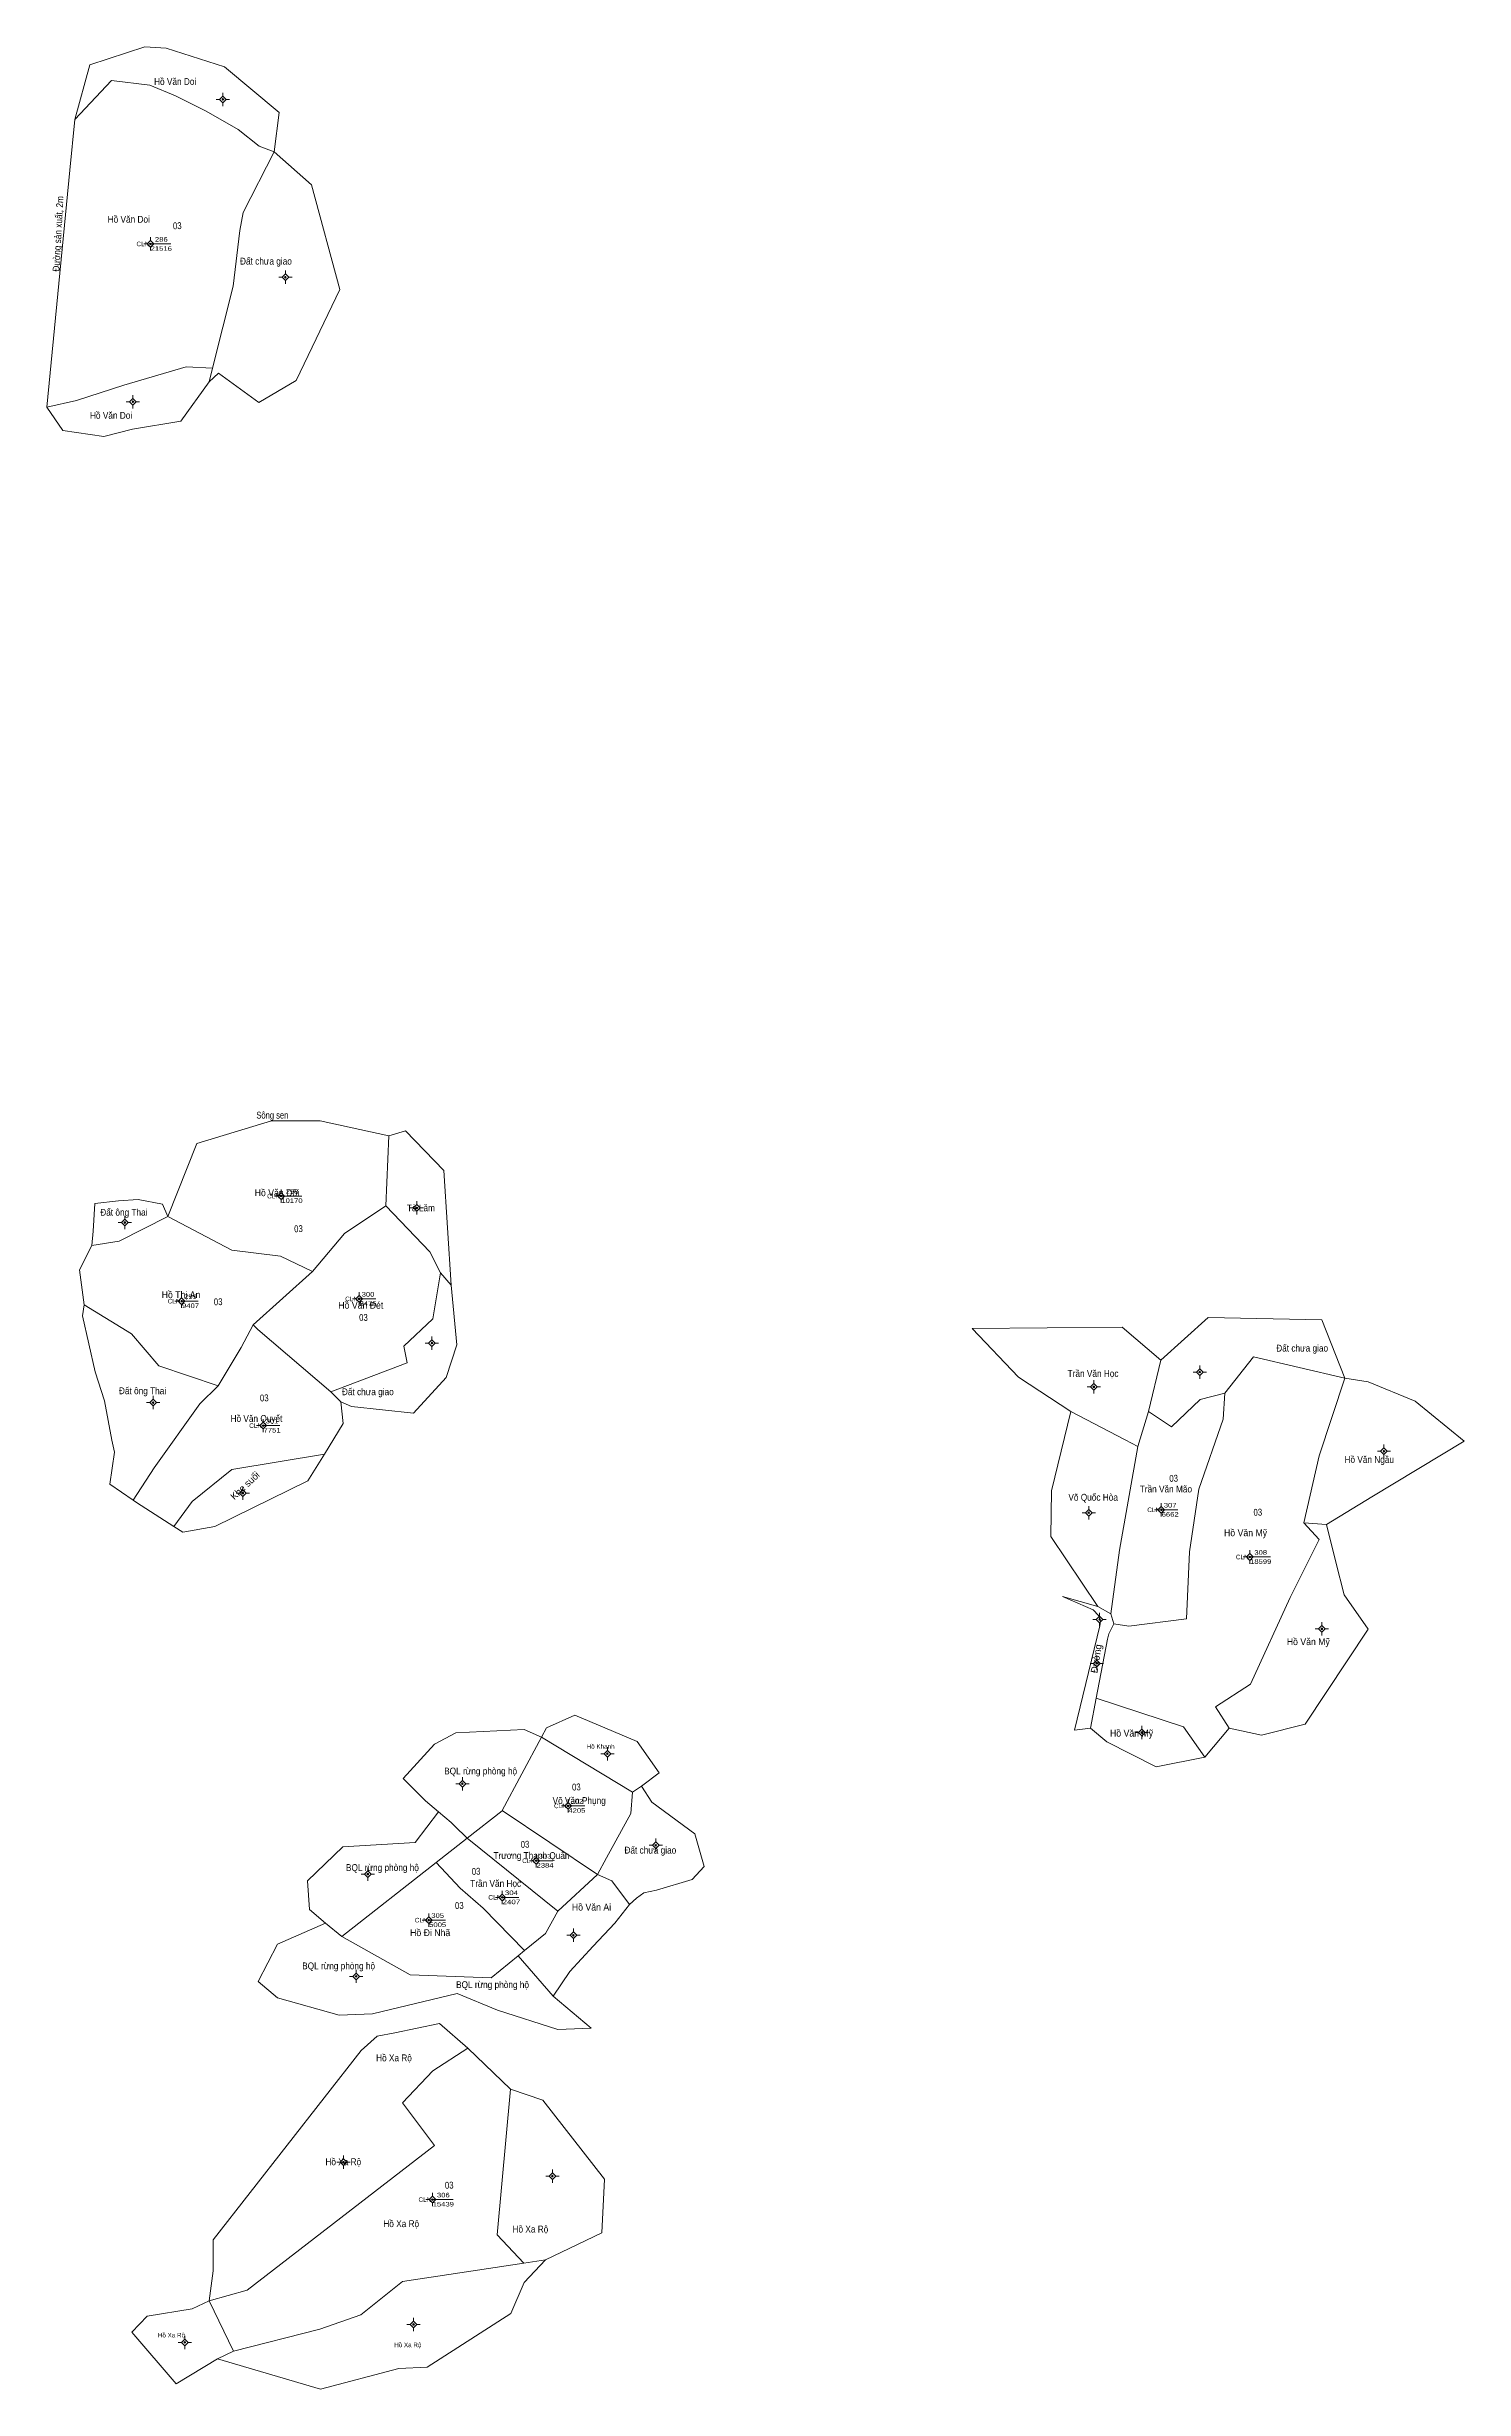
# Model space of a CAD drawing. Header units: metres. Extents: x 533370 to 536838, y 1846187 to 1848171.
# Drawn here: x 535036 to 535967, y 1846187 to 1847725 of the extents above; entities that cross this region are included whole.
import ezdxf
from ezdxf.enums import TextEntityAlignment as Align

# ---------------------------------------------------------------- set-up
doc = ezdxf.new("R2010")
doc.units = ezdxf.units.M
doc.header["$LTSCALE"] = 1.2
for name, color, linetype, lineweight in [('11', 7, 'Continuous', 13), ('13', 7, 'Continuous', 13), ('6', 7, 'Continuous', 13), ('7', 7, 'Continuous', 13)]:
    doc.layers.add(name, color=color, linetype=linetype, lineweight=lineweight)
for name, color, linetype in [('2', 7, 'Continuous'), ('3', 7, 'Continuous'), ('4', 7, 'Continuous'), ('5', 7, 'Continuous')]:
    doc.layers.add(name, color=color, linetype=linetype)

msp = doc.modelspace()

# ---------------------------------------------------------------- hatches: boundary and pattern name
at = {"layer": '11'}
for points in [[(535152.614, 1847690.72, 1), (535151.564, 1847690.72, 1)], [(535105.014, 1847595.77, 1), (535103.964, 1847595.77, 1)], [(535193.624, 1847573.91, 1), (535192.574, 1847573.91, 1)], [(535093.514, 1847492.18, 1), (535092.464, 1847492.18, 1)], [(535190.834, 1846970.5, 1), (535189.784, 1846970.5, 1)], [(535088.224, 1846953.13, 1), (535087.174, 1846953.13, 1)], [(535280.014, 1846962.73, 1), (535278.964, 1846962.73, 1)], [(535242.074, 1846903, 1), (535241.024, 1846903, 1)], [(535125.494, 1846901.5, 1), (535124.444, 1846901.5, 1)], [(535289.874, 1846873.98, 1), (535288.824, 1846873.98, 1)], [(535724.564, 1846845.22, 1), (535723.514, 1846845.22, 1)], [(535794.144, 1846854.93, 1), (535793.094, 1846854.93, 1)], [(535106.724, 1846834.89, 1), (535105.674, 1846834.89, 1)], [(535179.044, 1846819.75, 1), (535177.994, 1846819.75, 1)], [(535915.154, 1846802.9, 1), (535914.104, 1846802.9, 1)], [(535165.664, 1846775.44, 1), (535164.614, 1846775.44, 1)], [(535768.874, 1846764.5, 1), (535767.824, 1846764.5, 1)], [(535721.244, 1846762.6, 1), (535720.194, 1846762.6, 1)], [(535827.064, 1846733.5, 1), (535826.014, 1846733.5, 1)], [(535728.374, 1846692.46, 1), (535727.324, 1846692.46, 1)], [(535874.324, 1846686.3, 1), (535873.274, 1846686.3, 1)], [(535726.504, 1846663.64, 1), (535725.454, 1846663.64, 1)], [(535756.024, 1846618.21, 1), (535754.974, 1846618.21, 1)], [(535405.094, 1846604.29, 1), (535404.044, 1846604.29, 1)], [(535309.894, 1846584.59, 1), (535308.844, 1846584.59, 1)], [(535379.254, 1846570.07, 1), (535378.204, 1846570.07, 1)], [(535358.324, 1846534.03, 1), (535357.274, 1846534.03, 1)], [(535436.834, 1846544.16, 1), (535435.784, 1846544.16, 1)], [(535247.754, 1846525.25, 1), (535246.704, 1846525.25, 1)], [(535336.034, 1846509.99, 1), (535334.984, 1846509.99, 1)], [(535336.034, 1846509.99, 1), (535334.984, 1846509.99, 1)], [(535287.804, 1846495.02, 1), (535286.754, 1846495.02, 1)], [(535382.764, 1846485.08, 1), (535381.714, 1846485.08, 1)], [(535240.084, 1846458.13, 1), (535239.034, 1846458.13, 1)], [(535231.734, 1846336.06, 1), (535230.684, 1846336.06, 1)], [(535368.974, 1846326.93, 1), (535367.924, 1846326.93, 1)], [(535290.234, 1846311.5, 1), (535289.184, 1846311.5, 1)], [(535277.814, 1846229.53, 1), (535276.764, 1846229.53, 1)], [(535127.604, 1846217.78, 1), (535126.554, 1846217.78, 1)]]:
    msp.add_hatch(color=256, dxfattribs=at).paths.add_polyline_path(points)

# ---------------------------------------------------------------- linework, layer by layer
for p, q in [((535149.9, 1847690.72), (535147.72, 1847690.72)), ((535152.09, 1847695.1), (535152.09, 1847692.91)), ((535152.09, 1847688.53), (535152.09, 1847686.34)), ((535156.46, 1847690.72), (535154.28, 1847690.72)), ((535102.3, 1847595.77), (535100.12, 1847595.77)), ((535104.49, 1847600.14), (535104.49, 1847597.96)), ((535108.86, 1847595.77), (535106.68, 1847595.77)), ((535104.49, 1847593.58), (535104.49, 1847591.4)), ((535190.91, 1847573.91), (535188.72, 1847573.91)), ((535193.1, 1847578.28), (535193.1, 1847576.1)), ((535193.1, 1847571.72), (535193.1, 1847569.54)), ((535197.48, 1847573.91), (535195.29, 1847573.91)), ((535090.8, 1847492.18), (535088.62, 1847492.18)), ((535092.99, 1847496.56), (535092.99, 1847494.37)), ((535092.99, 1847489.99), (535092.99, 1847487.8)), ((535097.36, 1847492.18), (535095.18, 1847492.18)), ((535188.12, 1846970.5), (535185.94, 1846970.5)), ((535190.31, 1846974.88), (535190.31, 1846972.69)), ((535190.31, 1846968.31), (535190.31, 1846966.12)), ((535194.69, 1846970.5), (535192.5, 1846970.5)), ((535279.49, 1846967.1), (535279.49, 1846964.92)), ((535085.51, 1846953.13), (535083.32, 1846953.13)), ((535087.7, 1846957.5), (535087.7, 1846955.32)), ((535087.7, 1846950.94), (535087.7, 1846948.76)), ((535092.07, 1846953.13), (535089.89, 1846953.13)), ((535277.3, 1846962.73), (535275.12, 1846962.73)), ((535279.49, 1846960.54), (535279.49, 1846958.36)), ((535283.86, 1846962.73), (535281.68, 1846962.73)), ((535124.97, 1846905.88), (535124.97, 1846903.69)), ((535239.36, 1846903), (535237.18, 1846903)), ((535241.55, 1846907.38), (535241.55, 1846905.19)), ((535245.93, 1846903), (535243.74, 1846903)), ((535122.78, 1846901.5), (535120.6, 1846901.5)), ((535124.97, 1846899.31), (535124.97, 1846897.12)), ((535129.34, 1846901.5), (535127.16, 1846901.5)), ((535241.55, 1846900.81), (535241.55, 1846898.62)), ((535287.16, 1846873.98), (535284.98, 1846873.98)), ((535289.35, 1846878.36), (535289.35, 1846876.17)), ((535293.72, 1846873.98), (535291.54, 1846873.98)), ((535289.35, 1846871.79), (535289.35, 1846869.6)), ((535793.62, 1846859.3), (535793.62, 1846857.12)), ((535721.85, 1846845.22), (535719.66, 1846845.22)), ((535724.04, 1846849.6), (535724.04, 1846847.41)), ((535724.04, 1846843.03), (535724.04, 1846840.84)), ((535728.42, 1846845.22), (535726.23, 1846845.22)), ((535791.43, 1846854.93), (535789.24, 1846854.93)), ((535793.62, 1846852.74), (535793.62, 1846850.56)), ((535798, 1846854.93), (535795.81, 1846854.93)), ((535104.01, 1846834.89), (535101.82, 1846834.89)), ((535106.2, 1846839.26), (535106.2, 1846837.08)), ((535106.2, 1846832.7), (535106.2, 1846830.52)), ((535110.57, 1846834.89), (535108.39, 1846834.89)), ((535176.33, 1846819.75), (535174.14, 1846819.75)), ((535178.52, 1846824.12), (535178.52, 1846821.94)), ((535178.52, 1846817.56), (535178.52, 1846815.38)), ((535182.9, 1846819.75), (535180.71, 1846819.75)), ((535912.44, 1846802.9), (535910.26, 1846802.9)), ((535914.63, 1846807.28), (535914.63, 1846805.09)), ((535914.63, 1846800.71), (535914.63, 1846798.52)), ((535919, 1846802.9), (535916.82, 1846802.9)), ((535165.14, 1846779.82), (535165.14, 1846777.63)), ((535162.95, 1846775.44), (535160.76, 1846775.44)), ((535165.14, 1846773.25), (535165.14, 1846771.06)), ((535169.52, 1846775.44), (535167.33, 1846775.44)), ((535720.72, 1846766.98), (535720.72, 1846764.79)), ((535766.16, 1846764.5), (535763.98, 1846764.5)), ((535768.35, 1846768.88), (535768.35, 1846766.69)), ((535772.72, 1846764.5), (535770.54, 1846764.5)), ((535718.53, 1846762.6), (535716.34, 1846762.6)), ((535720.72, 1846760.41), (535720.72, 1846758.22)), ((535725.1, 1846762.6), (535722.91, 1846762.6)), ((535768.35, 1846762.31), (535768.35, 1846760.12)), ((535826.54, 1846737.88), (535826.54, 1846735.69)), ((535824.35, 1846733.5), (535822.16, 1846733.5)), ((535826.54, 1846731.31), (535826.54, 1846729.12)), ((535830.92, 1846733.5), (535828.73, 1846733.5)), ((535725.66, 1846692.46), (535723.48, 1846692.46)), ((535727.85, 1846696.84), (535727.85, 1846694.65)), ((535727.85, 1846690.27), (535727.85, 1846688.08)), ((535732.22, 1846692.46), (535730.04, 1846692.46)), ((535873.8, 1846690.68), (535873.8, 1846688.49)), ((535871.61, 1846686.3), (535869.43, 1846686.3)), ((535873.8, 1846684.11), (535873.8, 1846681.92)), ((535878.18, 1846686.3), (535875.99, 1846686.3)), ((535723.79, 1846663.64), (535721.6, 1846663.64)), ((535725.98, 1846668.02), (535725.98, 1846665.83)), ((535725.98, 1846661.45), (535725.98, 1846659.26)), ((535730.36, 1846663.64), (535728.17, 1846663.64)), ((535753.31, 1846618.21), (535751.12, 1846618.21)), ((535755.5, 1846622.58), (535755.5, 1846620.4)), ((535755.5, 1846616.02), (535755.5, 1846613.84)), ((535759.88, 1846618.21), (535757.69, 1846618.21)), ((535402.38, 1846604.29), (535400.19, 1846604.29)), ((535404.57, 1846608.66), (535404.57, 1846606.48)), ((535404.57, 1846602.1), (535404.57, 1846599.92)), ((535408.94, 1846604.29), (535406.76, 1846604.29)), ((535307.18, 1846584.59), (535305, 1846584.59)), ((535309.37, 1846588.96), (535309.37, 1846586.78)), ((535309.37, 1846582.4), (535309.37, 1846580.22)), ((535313.74, 1846584.59), (535311.56, 1846584.59)), ((535376.54, 1846570.07), (535374.36, 1846570.07)), ((535378.73, 1846574.44), (535378.73, 1846572.26)), ((535378.73, 1846567.88), (535378.73, 1846565.7)), ((535383.1, 1846570.07), (535380.92, 1846570.07)), ((535355.61, 1846534.03), (535353.43, 1846534.03)), ((535357.8, 1846538.4), (535357.8, 1846536.22)), ((535362.18, 1846534.03), (535359.99, 1846534.03)), ((535434.12, 1846544.16), (535431.94, 1846544.16)), ((535436.31, 1846548.54), (535436.31, 1846546.35)), ((535436.31, 1846541.97), (535436.31, 1846539.78)), ((535440.69, 1846544.16), (535438.5, 1846544.16)), ((535245.04, 1846525.25), (535242.86, 1846525.25)), ((535247.23, 1846529.62), (535247.23, 1846527.44)), ((535247.23, 1846523.06), (535247.23, 1846520.88)), ((535251.6, 1846525.25), (535249.42, 1846525.25)), ((535357.8, 1846531.84), (535357.8, 1846529.66)), ((535333.32, 1846509.99), (535331.14, 1846509.99)), ((535333.32, 1846509.99), (535331.14, 1846509.99)), ((535335.51, 1846514.36), (535335.51, 1846512.18)), ((535335.51, 1846514.36), (535335.51, 1846512.18)), ((535335.51, 1846507.8), (535335.51, 1846505.62)), ((535335.51, 1846507.8), (535335.51, 1846505.62)), ((535339.88, 1846509.99), (535337.7, 1846509.99)), ((535339.88, 1846509.99), (535337.7, 1846509.99)), ((535285.09, 1846495.02), (535282.9, 1846495.02)), ((535287.28, 1846499.4), (535287.28, 1846497.21)), ((535287.28, 1846492.83), (535287.28, 1846490.64)), ((535291.66, 1846495.02), (535289.47, 1846495.02)), ((535382.24, 1846489.46), (535382.24, 1846487.27)), ((535380.05, 1846485.08), (535377.86, 1846485.08)), ((535382.24, 1846482.89), (535382.24, 1846480.7)), ((535386.62, 1846485.08), (535384.43, 1846485.08)), ((535237.37, 1846458.13), (535235.19, 1846458.13)), ((535239.56, 1846462.5), (535239.56, 1846460.32)), ((535243.94, 1846458.13), (535241.75, 1846458.13)), ((535239.56, 1846455.94), (535239.56, 1846453.76)), ((535229.02, 1846336.06), (535226.84, 1846336.06)), ((535231.21, 1846340.44), (535231.21, 1846338.25)), ((535231.21, 1846333.87), (535231.21, 1846331.68)), ((535235.58, 1846336.06), (535233.4, 1846336.06)), ((535366.26, 1846326.93), (535364.07, 1846326.93)), ((535368.45, 1846331.3), (535368.45, 1846329.12)), ((535368.45, 1846324.74), (535368.45, 1846322.56)), ((535372.82, 1846326.93), (535370.64, 1846326.93)), ((535287.52, 1846311.5), (535285.34, 1846311.5)), ((535289.71, 1846315.88), (535289.71, 1846313.69)), ((535289.71, 1846309.31), (535289.71, 1846307.12)), ((535294.08, 1846311.5), (535291.9, 1846311.5)), ((535275.1, 1846229.53), (535272.92, 1846229.53)), ((535277.29, 1846233.9), (535277.29, 1846231.72)), ((535277.29, 1846227.34), (535277.29, 1846225.16)), ((535281.66, 1846229.53), (535279.48, 1846229.53)), ((535124.89, 1846217.78), (535122.7, 1846217.78)), ((535127.08, 1846222.16), (535127.08, 1846219.97)), ((535127.08, 1846215.59), (535127.08, 1846213.4)), ((535131.45, 1846217.78), (535129.27, 1846217.78))]:
    msp.add_line(p, q, dxfattribs=at)
for points in [[(535152.09, 1847692.91), (535149.9, 1847690.72), (535152.09, 1847688.53), (535154.28, 1847690.72)], [(535104.49, 1847597.96), (535102.3, 1847595.77), (535104.49, 1847593.58), (535106.68, 1847595.77)], [(535193.1, 1847576.1), (535190.91, 1847573.91), (535193.1, 1847571.72), (535195.29, 1847573.91)], [(535092.99, 1847494.37), (535090.8, 1847492.18), (535092.99, 1847489.99), (535095.18, 1847492.18)], [(535190.31, 1846972.69), (535188.12, 1846970.5), (535190.31, 1846968.31), (535192.5, 1846970.5)], [(535279.49, 1846964.92), (535277.3, 1846962.73), (535279.49, 1846960.54), (535281.68, 1846962.73)], [(535087.7, 1846955.32), (535085.51, 1846953.13), (535087.7, 1846950.94), (535089.89, 1846953.13)], [(535124.97, 1846903.69), (535122.78, 1846901.5), (535124.97, 1846899.31), (535127.16, 1846901.5)], [(535241.55, 1846905.19), (535239.36, 1846903), (535241.55, 1846900.81), (535243.74, 1846903)], [(535289.35, 1846876.17), (535287.16, 1846873.98), (535289.35, 1846871.79), (535291.54, 1846873.98)], [(535793.62, 1846857.12), (535791.43, 1846854.93), (535793.62, 1846852.74), (535795.81, 1846854.93)], [(535724.04, 1846847.41), (535721.85, 1846845.22), (535724.04, 1846843.03), (535726.23, 1846845.22)], [(535106.2, 1846837.08), (535104.01, 1846834.89), (535106.2, 1846832.7), (535108.39, 1846834.89)], [(535178.52, 1846821.94), (535176.33, 1846819.75), (535178.52, 1846817.56), (535180.71, 1846819.75)], [(535914.63, 1846805.09), (535912.44, 1846802.9), (535914.63, 1846800.71), (535916.82, 1846802.9)], [(535165.14, 1846777.63), (535162.95, 1846775.44), (535165.14, 1846773.25), (535167.33, 1846775.44)], [(535720.72, 1846764.79), (535718.53, 1846762.6), (535720.72, 1846760.41), (535722.91, 1846762.6)], [(535768.35, 1846766.69), (535766.16, 1846764.5), (535768.35, 1846762.31), (535770.54, 1846764.5)], [(535826.54, 1846735.69), (535824.35, 1846733.5), (535826.54, 1846731.31), (535828.73, 1846733.5)], [(535727.85, 1846694.65), (535725.66, 1846692.46), (535727.85, 1846690.27), (535730.04, 1846692.46)], [(535873.8, 1846688.49), (535871.61, 1846686.3), (535873.8, 1846684.11), (535875.99, 1846686.3)], [(535725.98, 1846665.83), (535723.79, 1846663.64), (535725.98, 1846661.45), (535728.17, 1846663.64)], [(535755.5, 1846620.4), (535753.31, 1846618.21), (535755.5, 1846616.02), (535757.69, 1846618.21)], [(535404.57, 1846606.48), (535402.38, 1846604.29), (535404.57, 1846602.1), (535406.76, 1846604.29)], [(535309.37, 1846586.78), (535307.18, 1846584.59), (535309.37, 1846582.4), (535311.56, 1846584.59)], [(535378.73, 1846572.26), (535376.54, 1846570.07), (535378.73, 1846567.88), (535380.92, 1846570.07)], [(535357.8, 1846536.22), (535355.61, 1846534.03), (535357.8, 1846531.84), (535359.99, 1846534.03)], [(535436.31, 1846546.35), (535434.12, 1846544.16), (535436.31, 1846541.97), (535438.5, 1846544.16)], [(535247.23, 1846527.44), (535245.04, 1846525.25), (535247.23, 1846523.06), (535249.42, 1846525.25)], [(535335.51, 1846512.18), (535333.32, 1846509.99), (535335.51, 1846507.8), (535337.7, 1846509.99)], [(535335.51, 1846512.18), (535333.32, 1846509.99), (535335.51, 1846507.8), (535337.7, 1846509.99)], [(535287.28, 1846497.21), (535285.09, 1846495.02), (535287.28, 1846492.83), (535289.47, 1846495.02)], [(535382.24, 1846487.27), (535380.05, 1846485.08), (535382.24, 1846482.89), (535384.43, 1846485.08)], [(535239.56, 1846460.32), (535237.37, 1846458.13), (535239.56, 1846455.94), (535241.75, 1846458.13)], [(535231.21, 1846338.25), (535229.02, 1846336.06), (535231.21, 1846333.87), (535233.4, 1846336.06)], [(535368.45, 1846329.12), (535366.26, 1846326.93), (535368.45, 1846324.74), (535370.64, 1846326.93)], [(535289.71, 1846313.69), (535287.52, 1846311.5), (535289.71, 1846309.31), (535291.9, 1846311.5)], [(535277.29, 1846231.72), (535275.1, 1846229.53), (535277.29, 1846227.34), (535279.48, 1846229.53)], [(535127.08, 1846219.97), (535124.89, 1846217.78), (535127.08, 1846215.59), (535129.27, 1846217.78)]]:
    msp.add_lwpolyline(points, close=True, dxfattribs=at)
for centre in [(535152.089, 1847690.72), (535104.489, 1847595.77), (535193.099, 1847573.91), (535092.989, 1847492.18), (535190.309, 1846970.5), (535087.699, 1846953.13), (535279.489, 1846962.73), (535241.549, 1846903), (535124.969, 1846901.5), (535289.349, 1846873.98), (535724.039, 1846845.22), (535793.619, 1846854.93), (535106.199, 1846834.89), (535178.519, 1846819.75), (535914.629, 1846802.9), (535165.139, 1846775.44), (535768.349, 1846764.5), (535720.719, 1846762.6), (535826.539, 1846733.5), (535727.849, 1846692.46), (535873.799, 1846686.3), (535725.979, 1846663.64), (535755.499, 1846618.21), (535404.569, 1846604.29), (535309.369, 1846584.59), (535378.729, 1846570.07), (535357.799, 1846534.03), (535436.309, 1846544.16), (535247.229, 1846525.25), (535335.509, 1846509.99), (535335.509, 1846509.99), (535287.279, 1846495.02), (535382.239, 1846485.08), (535239.559, 1846458.13), (535231.209, 1846336.06), (535368.449, 1846326.93), (535289.709, 1846311.5), (535277.289, 1846229.53), (535127.079, 1846217.78)]:
    msp.add_circle(centre, 0.525, dxfattribs=at)
at = {"layer": '13'}
for p, q in [((535105.24, 1847595.77), (535117.99, 1847595.77)), ((535191.06, 1846970.5), (535203.81, 1846970.5)), ((535242.3, 1846903), (535252.5, 1846903)), ((535125.72, 1846901.5), (535135.92, 1846901.5)), ((535179.27, 1846819.75), (535189.47, 1846819.75)), ((535769.1, 1846764.5), (535779.3, 1846764.5)), ((535827.29, 1846733.5), (535840.04, 1846733.5)), ((535379.48, 1846570.07), (535389.68, 1846570.07)), ((535358.55, 1846534.03), (535368.75, 1846534.03)), ((535336.26, 1846509.99), (535346.46, 1846509.99)), ((535288.03, 1846495.02), (535298.23, 1846495.02)), ((535290.46, 1846311.5), (535303.21, 1846311.5))]:
    msp.add_line(p, q, dxfattribs=at)
at = {"layer": '6'}
for p, q in [((535185.78, 1847656.26), (535189.01, 1847682.09)), ((535142.98, 1847505.2), (535145.27, 1847514.23)), ((535259, 1846964), (535261, 1847010)), ((535211, 1846921), (535172, 1846886)), ((535295, 1846920), (535302.03, 1846912.09)), ((535760, 1846829), (535768.1, 1846862.72)), ((535223, 1846842), (535229.47, 1846835.33)), ((535889, 1846851), (535904.27, 1846848.44)), ((535760, 1846829), (535753, 1846806)), ((535218.74, 1846801.12), (535207.86, 1846783.48)), ((535093.24, 1846770.79), (535077.77, 1846781.39)), ((535125.68, 1846749.77), (535119.9, 1846753.5)), ((535862, 1846756), (535876.86, 1846754.81)), ((535726.71, 1846700.97), (535703.52, 1846707.5)), ((535711.31, 1846619.79), (535727.91, 1846688.28)), ((535735.28, 1846696.2), (535726.71, 1846700.97)), ((535728.16, 1846689.88), (535727.91, 1846688.28)), ((535735.28, 1846696.2), (535737.12, 1846689.53)), ((535361.4, 1846615.14), (535421, 1846579)), ((535711.31, 1846619.79), (535721.85, 1846621.16)), ((535797, 1846602), (535813, 1846621)), ((535421, 1846579), (535427, 1846583)), ((535335.5, 1846567.07), (535398, 1846525)), ((535312.55, 1846548.94), (535372, 1846501)), ((535372, 1846501), (535398, 1846525)), ((535398, 1846525), (535407.49, 1846520.88)), ((535407.49, 1846520.88), (535419.1, 1846505.32)), ((535219.48, 1846493.08), (535230.11, 1846484.25)), ((535363.87, 1846486.19), (535372, 1846501)), ((535368.88, 1846445.17), (535346.02, 1846471.66)), ((535313, 1846411), (535341, 1846384)), ((535363.9, 1846272.02), (535349.8, 1846269.87)), ((535159, 1846212), (535143, 1846245)), ((535159, 1846212), (535148.53, 1846207.01))]:
    msp.add_line(p, q, dxfattribs=at)
for points in [[(535054.75, 1847677.47), (535064.72, 1847713.32), (535100.76, 1847725.19), (535114.82, 1847724.31), (535153.06, 1847712), (535189.01, 1847682.09)], [(535054.75, 1847677.47), (535079, 1847703), (535104, 1847700), (535121, 1847693), (535141, 1847683), (535162, 1847671), (535176, 1847660), (535185.78, 1847656.26)], [(535054.75, 1847677.47), (535051.52, 1847644.17), (535036.45, 1847488.55)], [(535185.78, 1847656.26), (535210.32, 1847634.49), (535228.78, 1847565.89), (535200.22, 1847506.08), (535175.6, 1847491.57), (535149.23, 1847510.92), (535142.98, 1847505.2)], [(535145.27, 1847514.23), (535158.89, 1847568.01), (535163.19, 1847604.6), (535165.34, 1847616.44), (535185.78, 1847656.26)], [(535036.45, 1847488.55), (535056, 1847493), (535087, 1847503), (535128, 1847515), (535145.27, 1847514.23)], [(535036.45, 1847488.55), (535047.05, 1847473.32), (535073.86, 1847469.37), (535092.76, 1847474.2), (535124.4, 1847479.48), (535142.98, 1847505.2)], [(535261, 1847010), (535216, 1847020), (535184, 1847020), (535135, 1847005), (535116, 1846957)], [(535261, 1847010), (535272.06, 1847013.37), (535297.16, 1846987.4), (535302.03, 1846912.09)], [(535066, 1846938), (535066.78, 1846947.41), (535067.94, 1846965.62), (535083.55, 1846967.38), (535096.51, 1846968.26), (535112.42, 1846965.18), (535116, 1846957)], [(535116, 1846957), (535084, 1846941), (535066, 1846938)], [(535116, 1846957), (535158, 1846935), (535190, 1846931), (535211, 1846921)], [(535259, 1846964), (535232, 1846946), (535211, 1846921)], [(535295, 1846920), (535288, 1846934), (535259, 1846964)], [(535066, 1846938), (535058, 1846922), (535061, 1846899)], [(535223, 1846842), (535273, 1846861), (535271, 1846872), (535290, 1846890), (535295, 1846920)], [(535302.03, 1846912.09), (535305.73, 1846872.83), (535298.69, 1846851.28), (535277.16, 1846827.97), (535236.63, 1846832.32)], [(535061, 1846899), (535059.9, 1846891.88), (535068.14, 1846855.01), (535074.3, 1846836.1), (535079.13, 1846810.16), (535080.89, 1846802.24), (535077.77, 1846781.39)], [(535061, 1846899), (535092, 1846880), (535110, 1846859), (535149, 1846846)], [(535742.62, 1846884.45), (535768.1, 1846862.72), (535799.25, 1846890.86)], [(535889, 1846851), (535873.72, 1846889.35), (535799.25, 1846890.86)], [(535149, 1846846), (535164, 1846871), (535172, 1846886)], [(535172, 1846886), (535175, 1846883), (535223, 1846842)], [(535709, 1846829), (535674.57, 1846851.52), (535644.23, 1846883.63), (535742.62, 1846884.45)], [(535889, 1846851), (535829, 1846865), (535810, 1846841)], [(535093.24, 1846770.79), (535107, 1846792), (535137, 1846834), (535149, 1846846)], [(535862, 1846756), (535872, 1846800), (535889, 1846851)], [(535876.86, 1846754.81), (535906.61, 1846773), (535967.28, 1846809.51), (535935.19, 1846835.9), (535904.27, 1846848.44)], [(535218.74, 1846801.12), (535231.05, 1846821.08), (535229.47, 1846835.33), (535236.63, 1846832.32)], [(535709, 1846829), (535696.33, 1846776.96), (535695.89, 1846747.05), (535726.71, 1846700.97)], [(535753, 1846806), (535744.67, 1846810.35), (535709, 1846829)], [(535737.12, 1846689.53), (535747, 1846688), (535785, 1846693), (535787, 1846737), (535793, 1846778), (535809, 1846824), (535810, 1846841)], [(535810, 1846841), (535794, 1846837), (535775, 1846819), (535760, 1846829)], [(535218.74, 1846801.12), (535158, 1846791), (535132, 1846770), (535119.9, 1846753.5)], [(535753, 1846806), (535741, 1846738), (535735.28, 1846696.2)], [(535125.68, 1846749.77), (535146.82, 1846753.42), (535207.86, 1846783.48)], [(535119.9, 1846753.5), (535095.29, 1846769.38), (535093.24, 1846770.79)], [(535813, 1846621), (535804, 1846635), (535827, 1846650), (535853, 1846707), (535872, 1846745), (535862, 1846756)], [(535813, 1846621), (535834.29, 1846616.61), (535862.87, 1846623.65), (535904.19, 1846686.11), (535888.37, 1846708.55), (535883.09, 1846730.1), (535876.86, 1846754.81)], [(535727.15, 1846695.05), (535723.71, 1846698.72), (535703.52, 1846707.5)], [(535727.15, 1846695.05), (535728.41, 1846691.48), (535728.16, 1846689.88)], [(535737.12, 1846689.53), (535733.85, 1846683.15), (535733.1, 1846679.54)], [(535733.1, 1846679.54), (535725.62, 1846640.71), (535721.85, 1846621.16)], [(535427, 1846583), (535438.66, 1846591.76), (535424.15, 1846612.44), (535383.27, 1846629.59), (535364.7, 1846621.26)], [(535725.62, 1846640.71), (535783, 1846622), (535797, 1846602)], [(535361.4, 1846615.14), (535349.97, 1846620.25), (535305.13, 1846618.05), (535291.06, 1846610.58), (535270.42, 1846587.95), (535285.11, 1846573.39), (535293.58, 1846566.25)], [(535364.7, 1846621.26), (535361.4, 1846615.14), (535335.5, 1846567.07)], [(535721.85, 1846621.16), (535732.52, 1846612.21), (535765.05, 1846595.71), (535797, 1846602)], [(535427, 1846583), (535433.83, 1846572.41), (535461.96, 1846551.73), (535468.12, 1846530.17), (535460.2, 1846521.82), (535436.9, 1846514.78), (535428.55, 1846513.02), (535423.71, 1846509.5), (535419.1, 1846505.32)], [(535293.58, 1846566.25), (535278.31, 1846545.91), (535230.83, 1846543.27), (535207.53, 1846520.84), (535208.85, 1846501.92), (535219.48, 1846493.08)], [(535293.58, 1846566.25), (535302.05, 1846559.11), (535304.25, 1846556.91), (535312.55, 1846548.94)], [(535335.5, 1846567.07), (535335.38, 1846566.85), (535312.55, 1846548.94)], [(535398, 1846525), (535404, 1846536), (535420, 1846565), (535421, 1846579)], [(535312.55, 1846548.94), (535292.12, 1846532.91), (535230.11, 1846484.25)], [(535350.14, 1846475.01), (535323, 1846503), (535308, 1846516), (535292.12, 1846532.91)], [(535419.1, 1846505.32), (535409.43, 1846493), (535395.36, 1846478.05), (535379.97, 1846461.33), (535368.88, 1846445.17)], [(535219.48, 1846493.08), (535187.96, 1846479.26), (535175.21, 1846454.63), (535187.96, 1846444.07), (535228.41, 1846432.63), (535250.39, 1846433.51), (535306.01, 1846446.93), (535332.39, 1846435.93), (535371.96, 1846423.18), (535393.94, 1846424.06), (535368.88, 1846445.17)], [(535230.11, 1846484.25), (535274.99, 1846459.17), (535328.18, 1846457.13), (535346.02, 1846471.66)], [(535346.02, 1846471.66), (535350.14, 1846475.01), (535363.87, 1846486.19)], [(535313, 1846411), (535294.37, 1846427.12), (535264.92, 1846420.97), (535253.49, 1846418.77), (535242.94, 1846409.53), (535145.78, 1846285.05), (535145.78, 1846264.81), (535143, 1846245)], [(535143, 1846245), (535168, 1846252), (535291, 1846347), (535270, 1846375), (535290, 1846396), (535313, 1846411)], [(535349.8, 1846269.87), (535332.28, 1846288.37), (535341, 1846384)], [(535341, 1846384), (535362.22, 1846376.85), (535402.67, 1846324.94), (535400.91, 1846289.75), (535363.9, 1846272.02)], [(535148.53, 1846207.01), (535216.24, 1846187.04), (535267.68, 1846200.68), (535286.15, 1846201.56), (535341.11, 1846236.76), (535349.9, 1846256.99), (535363.9, 1846272.02)], [(535159, 1846212), (535215.68, 1846226.33), (535242.66, 1846235.82), (535270.03, 1846257.72), (535349.8, 1846269.87)], [(535143, 1846245), (535131.83, 1846239.83), (535102.38, 1846234.99), (535092.27, 1846224.43), (535121.28, 1846190.56), (535148.53, 1846207.01)]]:
    msp.add_lwpolyline(points, dxfattribs=at)

# ---------------------------------------------------------------- texts
at = {"layer": '13', "width": 1.3}
msp.add_text('2407', height=3, dxfattribs=at).set_placement((535341.565, 1846505.49), align=Align.CENTER)
at = {"layer": '2'}
for s, width, p in [('Hồ Văn Doi', 0.9, (535120.725, 1847700.18)), ('Hồ Văn Doi', 0.9, (535090.255, 1847609.7)), ('Đất chưa giao', 0.9, (535180.355, 1847582.21)), ('Hồ Văn Doi', 0.9, (535078.645, 1847480.94)), ('Sông sen', 0.8, (535184.55, 1847021.4)), ('Hồ Văn Dõi', 0.95, (535187.575, 1846970.46)), ('Tà Lăm', 0.9, (535282.15, 1846960.48)), ('Đất ông Thai', 0.9, (535087.045, 1846957.61)), ('Hồ Thị An', 0.95, (535124.585, 1846903.49)), ('Hồ Văn Đét', 0.95, (535242.635, 1846896.55)), ('Đất chưa giao', 0.9, (535860.895, 1846868.39)), ('Trần Văn Học', 0.9, (535723.56, 1846851.77)), ('Đất ông Thai', 0.9, (535099.295, 1846840.41)), ('Đất chưa giao', 0.9, (535247.265, 1846839.76)), ('Hồ Văn Quyết', 0.9, (535174.12, 1846822.2)), ('Hồ Văn Ngầu', 0.9, (535904.95, 1846795.3)), ('Trần Văn Mão', 0.9, (535771.4, 1846775.9)), ('Võ Quốc Hòa', 0.9, (535723.63, 1846770.46)), ('Hồ Văn Mỹ', 0.95, (535823.72, 1846747.16)), ('Hồ Văn Mỹ', 0.95, (535864.93, 1846675.64)), ('Hồ Văn Mỹ', 0.95, (535748.84, 1846615.55)), ('BQL rừng phòng hộ', 0.9, (535321.355, 1846590.71)), ('Võ Văn Phụng', 0.9, (535386.07, 1846571.3)), ('Trương Thanh Quân', 0.9, (535354.74, 1846535.18)), ('Đất chưa giao', 0.9, (535432.815, 1846538.75)), ('BQL rừng phòng hộ', 0.9, (535256.865, 1846527.31)), ('Trần Văn Học', 0.9, (535331.23, 1846516.9)), ('Hồ Văn Ai', 0.95, (535394.155, 1846501.33)), ('Hồ Đi Nhã', 0.95, (535288.215, 1846484.54)), ('BQL rừng phòng hộ', 0.9, (535228.075, 1846462.76)), ('BQL rừng phòng hộ', 0.9, (535329.165, 1846450.41)), ('Hồ Xa Rộ', 0.9, (535264.445, 1846402.33)), ('Hồ Xa Rộ', 0.9, (535231.155, 1846334.11)), ('Hồ Xa Rộ', 0.9, (535269.205, 1846293.45)), ('Hồ Xa Rộ', 0.9, (535354.035, 1846289.88))]:
    msp.add_text(s, height=4.5, dxfattribs=dict(at, width=width)).set_placement(p, align=Align.CENTER)
at = {"layer": '2', "width": 0.9}
msp.add_text('Đường sản xuất, 2m', height=4.5, rotation=86.908, dxfattribs=at).set_placement((535046.044, 1847602.259), align=Align.CENTER)
at = {"layer": '2'}
for s, rotation, p in [('Khe suối', 43.452, (535168.123, 1846778.751)), ('Đường', 81.119, (535727.847, 1846666.403))]:
    msp.add_text(s, height=4.5, rotation=rotation, dxfattribs=at).set_placement(p, align=Align.CENTER)
at = {"layer": '3'}
for width, p in [(1.05, (535103.74, 1847594.27)), (1.05, (535189.56, 1846969)), (1.05, (535124.22, 1846900)), (1.05, (535240.8, 1846901.5)), (1.05, (535177.77, 1846818.25)), (1.05, (535767.6, 1846763)), (1.05, (535825.79, 1846732)), (1.05, (535377.98, 1846568.57)), (1.05, (535357.05, 1846532.53)), (1.1, (535335.16, 1846508.49)), (1.05, (535286.53, 1846493.52)), (1.05, (535288.96, 1846310))]:
    msp.add_text('CLN', height=3, dxfattribs=dict(at, width=width)).set_placement(p, align=Align.RIGHT)
at = {"layer": '4'}
for s, width, p in [('286', 1.25, (535111.62, 1847597.27)), ('298', 1.25, (535197.44, 1846972)), ('299', 1.25, (535130.82, 1846903)), ('300', 1.25, (535247.4, 1846904.5)), ('301', 1.25, (535184.37, 1846821.25)), ('307', 1.25, (535774.2, 1846766)), ('308', 1.25, (535833.66, 1846735)), ('302', 1.25, (535384.58, 1846571.57)), ('303', 1.25, (535363.65, 1846535.53)), ('304', 1.3, (535341.56, 1846511.49)), ('305', 1.25, (535293.13, 1846496.52)), ('306', 1.25, (535296.84, 1846313))]:
    msp.add_text(s, height=3, dxfattribs=dict(at, width=width)).set_placement(p, align=Align.CENTER)
at = {"layer": '5', "width": 1.25}
for s, p in [('21516', (535111.61, 1847591.27)), ('10170', (535197.44, 1846966)), ('9407', (535130.825, 1846897)), ('8476', (535247.405, 1846898.5)), ('7751', (535184.375, 1846815.25)), ('6662', (535774.205, 1846760)), ('18599', (535833.67, 1846729)), ('4205', (535384.585, 1846565.57)), ('2384', (535363.655, 1846529.53)), ('5005', (535293.135, 1846490.52)), ('15439', (535296.83, 1846307))]:
    msp.add_text(s, height=3, dxfattribs=at).set_placement(p, align=Align.CENTER)
at = {"layer": '6', "width": 0.9}
for s, p in [('Hồ Khanh', (535400.15, 1846607.59)), ('Hồ Xa Rộ', (535118.29, 1846220.99)), ('Hồ Xa Rộ', (535273.51, 1846214.58))]:
    msp.add_text(s, height=3, dxfattribs=at).set_placement(p, align=Align.CENTER)
at = {"layer": '7', "width": 0.85}
for p in [(535122.186, 1847605.468), (535201.796, 1846946.828), (535149.036, 1846898.848), (535244.466, 1846888.518), (535179.316, 1846835.718), (535776.556, 1846782.908), (535831.846, 1846760.648), (535384.286, 1846580.208), (535350.556, 1846542.568), (535318.416, 1846524.828), (535307.426, 1846502.388), (535300.776, 1846318.728)]:
    msp.add_text('03', height=4.5, rotation=2, dxfattribs=at).set_placement(p, align=Align.CENTER)

doc.saveas('drawing.dxf')
